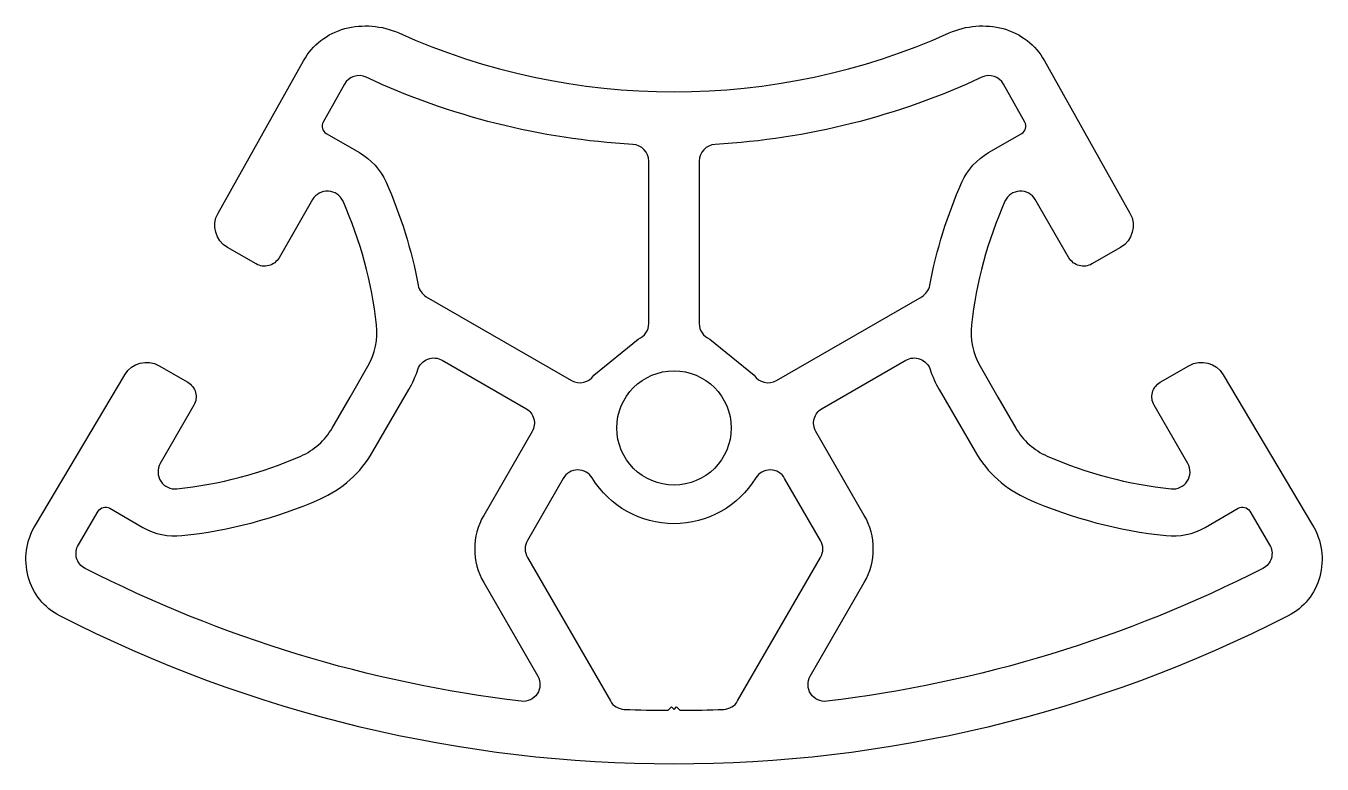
# Model space of a CAD drawing. Extents: x 829.9 to 907, y -36.7 to 7.3.
import ezdxf

# ---------------------------------------------------------------- set-up
doc = ezdxf.new("R2010")
doc.units = 0
doc.header["$LTSCALE"] = 15
doc.layers.get('0').update_dxf_attribs({"linetype": 'CONTINUOUS'})
doc.layers.add('AM_0', color=7, linetype='CONTINUOUS')

msp = doc.modelspace()

# ---------------------------------------------------------------- linework, layer by layer
at = {"color": 0, "ltscale": 0.05}
msp.add_lwpolyline([(868.809, -33.464, 0.008491), (871.416, -33.408, 0.257654), (872.244, -32.909), (877.177, -24.365, 0.267949), (877.177, -23.365), (875.039, -19.663, 0.568827), (873.32, -19.641, -0.560366), (863.597, -19.641, 0.568827), (861.878, -19.663), (859.741, -23.365, 0.267949), (859.741, -24.365), (864.673, -32.909, 0.257654), (865.501, -33.408, 0.008492), (868.109, -33.464), (868.309, -33.264), (868.459, -33.414), (868.609, -33.264), (868.809, -33.464)], format="xyb", dxfattribs=at)
at = {"layer": 'AM_0'}
for points in [[(835.799, -13.495, -0.410552), (837.838, -12.962), (839.544, -13.947, -0.414214), (839.91, -15.313), (837.912, -18.774, 0.613152), (838.897, -20.289, 0.076727), (846.27, -18.336, 0.160135), (848.133, -16.671), (849.197, -14.827), (850.262, -12.982, 0.160135), (850.773, -10.537, 0.076727), (848.778, -3.175, 0.613152), (846.973, -3.079), (844.975, -6.54, -0.414214), (843.609, -6.906), (841.903, -5.922, -0.410552), (841.345, -3.889), (846.434, 5.186, -0.202168), (848.888, 7.093, -0.172525), (852.091, 6.837, 0.213965), (884.827, 6.837, -0.172525), (888.03, 7.093, -0.202168), (890.483, 5.186), (895.572, -3.889, -0.410552), (895.014, -5.922), (893.308, -6.906, -0.414214), (891.942, -6.54), (889.944, -3.079, 0.613152), (888.14, -3.175, 0.076727), (886.144, -10.537, 0.160135), (886.655, -12.982), (887.72, -14.827), (888.785, -16.671, 0.160135), (890.647, -18.336, 0.076727), (898.021, -20.289, 0.613152), (899.006, -18.774), (897.007, -15.313, -0.414214), (897.373, -13.947), (899.079, -12.962, -0.410552), (901.119, -13.495), (906.433, -22.44, -0.202168), (906.858, -25.518, -0.211804), (904.983, -27.841, -0.241604), (831.934, -27.841, -0.211804), (830.059, -25.518, -0.202168), (830.484, -22.44)], [(866.332, -11.377, 0.306165), (866.959, -10.449), (866.959, -0.794, 0.397734), (866.015, 0.204, -0.095519), (850.155, 4.204, 0.392826), (848.86, 3.787), (847.596, 1.535, 0.410552), (847.782, 0.857), (849.758, -0.284, -0.158646), (851.337, -2.039, -0.057983), (853.248, -8.174, 0.21864), (853.731, -8.855), (862.367, -13.841, 0.396823), (863.701, -13.526)], [(873.216, -13.526, 0.396823), (874.551, -13.841), (883.186, -8.855, 0.21864), (883.669, -8.174, -0.057983), (885.581, -2.039, -0.158646), (887.159, -0.284), (889.135, 0.857, 0.410552), (889.321, 1.535), (888.058, 3.787, 0.392826), (886.762, 4.204, -0.095519), (870.902, 0.204, 0.397734), (869.959, -0.794), (869.959, -10.449, 0.306165), (870.586, -11.377)]]:
    msp.add_lwpolyline(points, format="xyb", close=True, dxfattribs=at)
for points in [[(853.234, -13.179, -0.472452), (854.68, -12.636), (859.657, -15.51, -0.414214), (860.023, -16.876), (857.143, -21.865, 0.267949), (857.143, -25.865), (860.357, -31.433, -0.617579), (859.373, -32.926, -0.088937), (833.445, -25.019, -0.432706), (833.041, -23.618), (834.228, -21.621, -0.410552), (834.907, -21.443), (836.883, -22.584, 0.158646), (839.192, -23.073, 0.076727), (847.392, -20.902, 0.160135), (850.557, -18.071), (851.622, -16.227), (852.687, -14.382, 0.048707), (853.234, -13.179)], [(883.684, -13.179, 0.048707), (884.23, -14.382), (885.295, -16.227), (886.36, -18.071, 0.160135), (889.526, -20.902, 0.076727), (897.725, -23.073, 0.158646), (900.034, -22.584), (902.01, -21.443, -0.410552), (902.69, -21.621), (903.877, -23.618, -0.432706), (903.473, -25.019, -0.088937), (877.545, -32.926, -0.617579), (876.56, -31.433), (879.775, -25.865, 0.267949), (879.775, -21.865), (876.894, -16.876, -0.414214), (877.26, -15.51), (882.237, -12.636, -0.472452), (883.684, -13.179)]]:
    msp.add_lwpolyline(points, format="xyb", dxfattribs=at)
msp.add_circle((868.459, -16.665), 3.4, dxfattribs=at)

doc.saveas('drawing.dxf')
